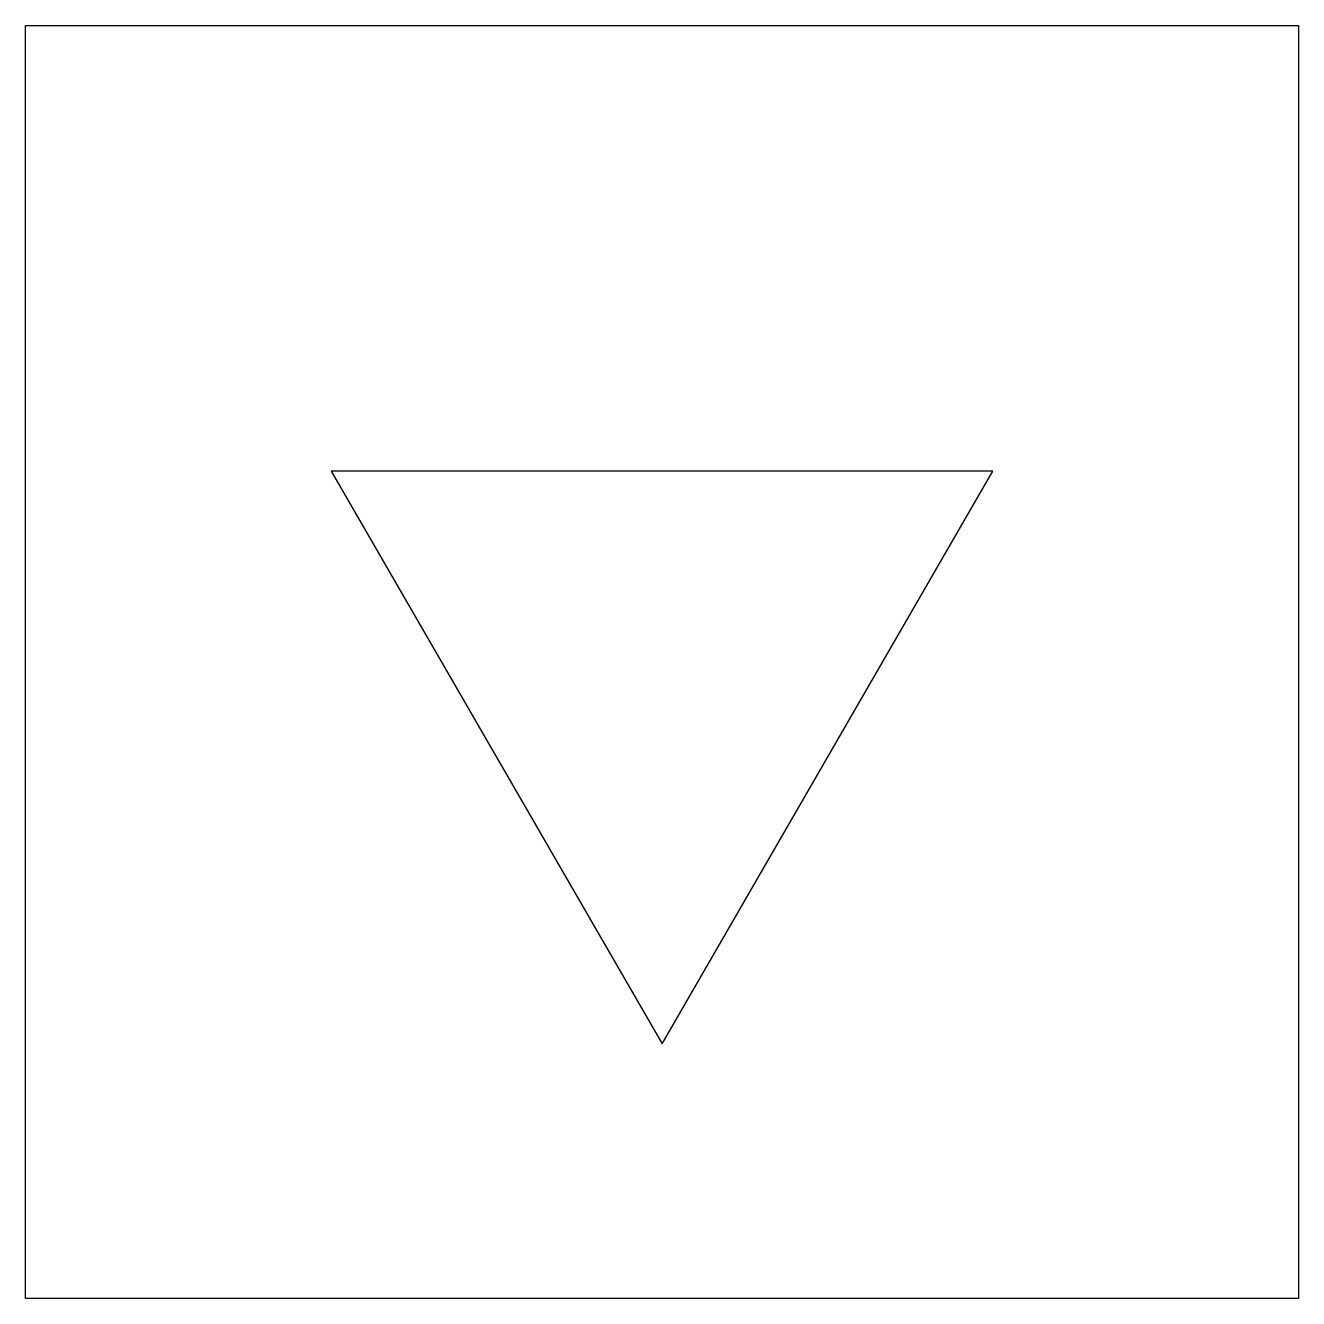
# Model space of a CAD drawing. Header units: millimetres. Extents: x -10 to 0, y 0 to 10.
import ezdxf

# ---------------------------------------------------------------- set-up
doc = ezdxf.new("R2010")
doc.units = ezdxf.units.MM
doc.layers.get('0').update_dxf_attribs({"lineweight": 25, "true_color": 0x000000})

msp = doc.modelspace()

# ---------------------------------------------------------------- linework, layer by layer
for p, q in [((-10, 10), (0, 10)), ((-10, 0), (-10, 10)), ((0, 10), (0, 0)), ((-2.402, 6.5), (-7.598, 6.5)), ((-7.598, 6.5), (-5, 2)), ((-5, 2), (-2.402, 6.5)), ((0, 0), (-10, 0))]:
    msp.add_line(p, q)

doc.saveas('drawing.dxf')
